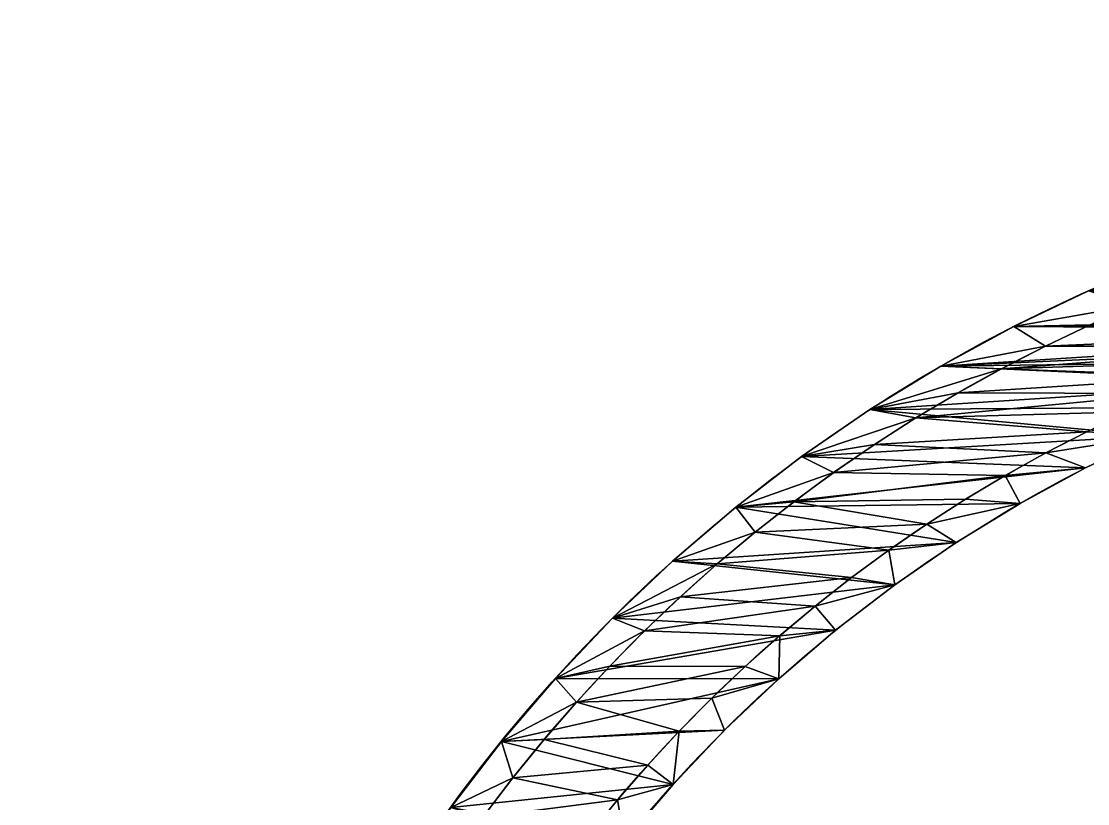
# Model space of a CAD drawing. Header units: millimetres. Extents: x 2995 to 3227, y 1383 to 1648.
# Drawn here: x 3117.37 to 3151, y 1623.4 to 1648.07 of the extents above; entities that cross this region are included whole.
import ezdxf

# ---------------------------------------------------------------- set-up
doc = ezdxf.new("R2010")
doc.units = ezdxf.units.MM

# ---------------------------------------------------------------- blocks, each defined once
blk = doc.blocks.new('Mastil_5')
for p, q in [((-41.42, -2.394, 5), (-41.42, -2.394, 4.5)), ((-40.283, -2.43, -3), (-40.283, -2.43, 5)), ((-44.121, -3.699, 5), (-44.121, -3.699, 4.5)), ((-40.753, -3.69, 5), (-40.753, -3.69, 4.5)), ((-44.738, -4.7, -3), (-44.738, -4.7, 5)), ((-39.159, -4.5, -3), (-39.159, -4.5, 5)), ((-40.046, -4.964, 5), (-40.046, -4.964, 4.5)), ((-43.41, -5.084, 5), (-43.41, -5.084, 4.5)), ((-39.299, -6.215, 5), (-39.299, -6.215, 4.5)), ((-42.654, -6.446, 5), (-42.654, -6.446, 4.5)), ((-37.928, -6.509, -3), (-37.928, -6.509, 5)), ((-43.489, -7, -3), (-43.489, -7, 5)), ((-38.512, -7.442, 5), (-38.512, -7.442, 4.5)), ((-41.856, -7.783, 5), (-41.856, -7.783, 4.5)), ((-37.687, -8.643, 5), (-37.687, -8.643, 4.5)), ((-36.594, -8.45, -3), (-36.594, -8.45, 5)), ((-42.122, -9.232, -3), (-42.122, -9.232, 5)), ((-41.016, -9.094, 5), (-41.016, -9.094, 4.5)), ((-36.824, -9.817, 5), (-36.824, -9.817, 4.5)), ((-40.134, -10.378, 5), (-40.134, -10.378, 4.5)), ((-35.16, -10.319, -3), (-35.16, -10.319, 5)), ((-35.925, -10.964, 5), (-35.925, -10.964, 4.5)), ((-40.639, -11.389, -3), (-40.639, -11.389, 5)), ((-39.213, -11.633, 5), (-39.213, -11.633, 4.5)), ((-34.989, -12.081, 5), (-34.989, -12.081, 4.5)), ((-33.63, -12.111, -3), (-33.63, -12.111, 5)), ((-38.251, -12.858, 5), (-38.251, -12.858, 4.5)), ((-34.019, -13.168, 5), (-34.019, -13.168, 4.5)), ((-39.045, -13.466, -3), (-39.045, -13.466, 5)), ((-37.252, -14.051, 5), (-37.252, -14.051, 4.5)), ((-32.008, -13.82, -3), (-32.008, -13.82, 5)), ((-33.015, -14.224, 5), (-33.015, -14.224, 4.5)), ((-37.345, -15.457, -3), (-37.345, -15.457, 5)), ((-36.215, -15.213, 5), (-36.215, -15.213, 4.5)), ((-31.978, -15.248, 5), (-31.978, -15.248, 4.5)), ((-30.299, -15.442, -3), (-30.299, -15.442, 5)), ((-35.141, -16.341, 5), (-35.141, -16.341, 4.5)), ((-30.909, -16.238, 5), (-30.909, -16.238, 4.5)), ((-35.543, -17.355, -3), (-35.543, -17.355, 5)), ((-34.032, -17.434, 5), (-34.032, -17.434, 4.5)), ((-29.809, -17.194, 5), (-29.809, -17.194, 4.5)), ((-32.889, -18.492, 5), (-32.889, -18.492, 4.5)), ((-33.645, -19.157, -3), (-33.645, -19.157, 5)), ((-31.713, -19.512, 5), (-31.713, -19.512, 4.5)), ((-30.505, -20.495, 5), (-30.505, -20.495, 4.5)), ((-31.654, -20.857, -3), (-31.654, -20.857, 5))]:
    blk.add_line(p, q)
at = {"color": 250, "true_color": 0x1e1e1e, "extrusion": (-1.32542e-14, 1.93609e-14, -1)}
blk.add_arc((0.188, 18, 3), 50, 235.605, 124.395, dxfattribs=at)
at = {"color": 250, "true_color": 0x1e1e1e, "extrusion": (-2.92362e-14, 8.12067e-15, -1)}
blk.add_arc((0.188, 18, -5), 50, 235.605, 124.395, dxfattribs=at)
at = {"color": 250, "true_color": 0x1e1e1e, "extrusion": (-3.96285e-15, 1.44009e-14, -1)}
for centre in [(0.188, 18, -5), (0.188, 18, -4.5)]:
    blk.add_arc(centre, 49, 254.6129, 105.3869, dxfattribs=at)
at = {"color": 250, "true_color": 0x1e1e1e, "extrusion": (-2.94873e-14, 2.2425e-16, -1)}
blk.add_arc((0.188, 18, 3), 45, 242, 118, dxfattribs=at)
at = {"color": 250, "true_color": 0x1e1e1e, "extrusion": (-3.07946e-14, -9.32328e-16, -1)}
blk.add_arc((0.188, 18, -5), 45, 242, 118, dxfattribs=at)
at = {"color": 250, "true_color": 0x1e1e1e, "extrusion": (-2.71615e-14, 6.55906e-14, -1)}
blk.add_arc((0.188, 18, -5), 46, 254.6129, 105.3869, dxfattribs=at)
at = {"color": 250, "true_color": 0x1e1e1e, "extrusion": (-2.71534e-14, 6.55611e-14, -1)}
blk.add_arc((0.188, 18, -4.5), 46, 254.6129, 105.3869, dxfattribs=at)
at = {"color": 250, "true_color": 0x1e1e1e}
mesh = blk.add_polyface(dxfattribs=at)
corners = [(-48.484, 5.059, -3), (-47.741, 33.451, -3), (-47.741, 2.549, -3), (-46.867, 35.918, -3), (-46.867, 0.082, -3), (-45.865, 38.337, -3), (-45.865, -2.337, -3), (-45.188, 18, -3), (-44.738, -4.7, -3), (-45.126, 15.645, -3), (-44.942, 13.296, -3), (-44.634, 10.96, -3), (-43.489, -7, -3), (-44.205, 8.644, -3), (-43.655, 6.353, -3), (-42.986, 4.094, -3), (-42.122, -9.232, -3), (-42.199, 1.873, -3), (-41.298, -0.303, -3), (-40.639, -11.389, -3), (-40.283, -2.43, -3), (-39.045, -13.466, -3), (-39.159, -4.5, -3), (-37.928, -6.509, -3), (-37.345, -15.457, -3), (-36.594, -8.45, -3), (-35.543, -17.355, -3), (-35.16, -10.319, -3), (-33.645, -19.157, -3), (-33.63, -12.111, -3), (-31.654, -20.857, -3), (-32.008, -13.82, -3), (-30.299, -15.442, -3), (-29.577, -22.451, -3), (-28.508, -16.972, -3), (-27.42, -23.934, -3), (-26.638, -18.406, -3), (-25.188, -25.301, -3), (-24.697, -19.74, -3)]
mesh.append_faces([[corners[k] for k in face] for face in [(0, 1, 2), (2, 3, 4), (4, 5, 6), (8, 11, 12), (12, 15, 16), (16, 18, 19), (19, 20, 21), (21, 23, 24), (24, 25, 26), (26, 27, 28), (28, 29, 30), (30, 32, 33), (33, 34, 35), (35, 36, 37)]], dxfattribs={"vtx0": -1, "vtx1": -1, "color": 250})
mesh.append_faces([[corners[k] for k in face] for face in [(7, 8, 6), (8, 7, 9), (8, 9, 10), (8, 10, 11), (12, 11, 13), (12, 13, 14), (12, 14, 15), (16, 15, 17), (16, 17, 18), (19, 18, 20), (21, 20, 22), (21, 22, 23), (24, 23, 25), (26, 25, 27), (28, 27, 29), (30, 29, 31), (30, 31, 32), (33, 32, 34), (35, 34, 36), (37, 36, 38)]], dxfattribs={"vtx0": -1, "vtx2": -1, "color": 250})
at = {"color": 1, "true_color": 0xff0000}
mesh = blk.add_polyface(dxfattribs=at)
corners = [(-49.137, 15.765, 4.5), (-49.18, 18.878, 4.5), (-49.183, 17.321, 4.5), (-49.128, 20.434, 4.5), (-49.041, 14.21, 4.5), (-49.026, 21.988, 4.5), (-48.896, 12.66, 4.5), (-48.874, 23.538, 4.5), (-48.702, 11.115, 4.5), (-48.674, 25.082, 4.5), (-48.459, 9.577, 4.5), (-48.424, 26.619, 4.5), (-48.167, 8.048, 4.5), (-48.126, 28.148, 4.5), (-47.826, 6.528, 4.5), (-47.779, 29.666, 4.5), (-47.438, 5.02, 4.5), (-47.385, 31.172, 4.5), (-47.001, 3.526, 4.5), (-46.942, 32.665, 4.5), (-46.518, 2.045, 4.5), (-46.453, 34.143, 4.5), (-45.988, 0.581, 4.5), (-46.182, 17.272, 4.5), (-46.136, 15.816, 4.5), (-46.044, 14.361, 4.5), (-45.906, 12.911, 4.5), (-45.411, -0.865, 4.5), (-45.722, 11.465, 4.5), (-45.492, 10.026, 4.5), (-45.216, 8.595, 4.5), (-44.789, -2.292, 4.5), (-44.896, 7.174, 4.5), (-44.531, 5.763, 4.5), (-44.121, -3.699, 4.5), (-44.121, 4.365, 4.5), (-43.41, -5.084, 4.5), (-43.667, 2.98, 4.5), (-43.169, 1.61, 4.5), (-42.654, -6.446, 4.5), (-42.629, 0.257, 4.5), (-41.856, -7.783, 4.5), (-42.045, -1.078, 4.5), (-41.42, -2.394, 4.5), (-41.016, -9.094, 4.5), (-40.753, -3.69, 4.5), (-40.134, -10.378, 4.5), (-40.046, -4.964, 4.5), (-39.213, -11.633, 4.5), (-39.299, -6.215, 4.5), (-38.512, -7.442, 4.5), (-38.251, -12.858, 4.5), (-37.687, -8.643, 4.5), (-37.252, -14.051, 4.5), (-36.824, -9.817, 4.5), (-36.215, -15.213, 4.5), (-35.925, -10.964, 4.5), (-35.141, -16.341, 4.5), (-34.989, -12.081, 4.5), (-34.032, -17.434, 4.5), (-34.019, -13.168, 4.5), (-32.889, -18.492, 4.5), (-33.015, -14.224, 4.5), (-31.978, -15.248, 4.5), (-31.713, -19.512, 4.5), (-30.909, -16.238, 4.5), (-30.505, -20.495, 4.5), (-29.809, -17.194, 4.5), (-29.267, -21.439, 4.5), (-28.679, -18.115, 4.5), (-27.999, -22.343, 4.5)]
mesh.append_faces([[corners[k] for k in face] for face in [(0, 1, 2)]], dxfattribs={"vtx0": -1, "color": 1})
mesh.append_faces([[corners[k] for k in face] for face in [(23, 22, 24), (24, 22, 25), (25, 22, 26), (26, 27, 28), (28, 27, 29), (29, 27, 30), (30, 31, 32), (32, 31, 33), (33, 34, 35), (35, 36, 37), (37, 36, 38), (38, 39, 40), (40, 41, 42), (42, 41, 43), (43, 44, 45), (45, 46, 47), (47, 48, 49), (49, 48, 50), (50, 51, 52), (52, 53, 54), (54, 55, 56), (56, 57, 58), (58, 59, 60), (60, 61, 62), (62, 61, 63), (63, 64, 65), (65, 66, 67), (67, 68, 69)]], dxfattribs={"vtx0": -1, "vtx1": -1, "color": 1})
mesh.append_faces([[corners[k] for k in face] for face in [(21, 22, 23)]], dxfattribs={"vtx0": -1, "vtx1": -1, "vtx2": -1, "color": 1})
mesh.append_faces([[corners[k] for k in face] for face in [(3, 0, 4), (5, 4, 6), (7, 6, 8), (9, 8, 10), (11, 10, 12), (13, 12, 14), (15, 14, 16), (17, 16, 18), (19, 18, 20), (21, 20, 22), (26, 22, 27), (30, 27, 31), (33, 31, 34), (35, 34, 36), (38, 36, 39), (40, 39, 41), (43, 41, 44), (45, 44, 46), (47, 46, 48), (50, 48, 51), (52, 51, 53), (54, 53, 55), (56, 55, 57), (58, 57, 59), (60, 59, 61), (63, 61, 64), (65, 64, 66), (67, 66, 68), (69, 68, 70)]], dxfattribs={"vtx0": -1, "vtx2": -1, "color": 1})
at = {"color": 250, "true_color": 0x1e1e1e}
mesh = blk.add_polyface(dxfattribs=at)
corners = [(-47.438, 5.02, 5), (-47.741, 2.549, 5), (-46.867, 0.082, 5), (-47.001, 3.526, 5), (-46.518, 2.045, 5), (-45.865, -2.337, 5), (-45.988, 0.581, 5), (-45.411, -0.865, 5), (-44.738, -4.7, 5), (-44.789, -2.292, 5), (-44.121, -3.699, 5), (-43.489, -7, 5), (-43.41, -5.084, 5), (-42.122, -9.232, 5), (-42.654, -6.446, 5), (-41.856, -7.783, 5), (-40.639, -11.389, 5), (-41.016, -9.094, 5), (-42.986, 4.094, 5), (-43.169, 1.61, 5), (-42.629, 0.257, 5), (-42.199, 1.873, 5), (-42.045, -1.078, 5), (-41.298, -0.303, 5), (-41.42, -2.394, 5), (-40.753, -3.69, 5), (-40.283, -2.43, 5), (-40.046, -4.964, 5), (-39.159, -4.5, 5), (-39.299, -6.215, 5), (-38.512, -7.442, 5), (-37.928, -6.509, 5), (-37.687, -8.643, 5), (-36.594, -8.45, 5), (-36.824, -9.817, 5), (-35.925, -10.964, 5), (-35.16, -10.319, 5)]
mesh.append_faces([[corners[k] for k in face] for face in [(3, 2, 4), (4, 5, 6), (6, 5, 7), (7, 8, 9), (9, 8, 10), (10, 11, 12), (12, 13, 14), (14, 13, 15), (15, 16, 17), (18, 20, 21), (21, 22, 23), (23, 25, 26), (26, 27, 28), (28, 30, 31), (31, 32, 33), (33, 35, 36)]], dxfattribs={"vtx0": -1, "vtx1": -1, "color": 250})
mesh.append_faces([[corners[k] for k in face] for face in [(0, 1, 2), (4, 2, 5), (7, 5, 8), (10, 8, 11), (12, 11, 13), (15, 13, 16), (18, 19, 20), (21, 20, 22), (23, 22, 24), (23, 24, 25), (26, 25, 27), (28, 27, 29), (28, 29, 30), (31, 30, 32), (33, 32, 34), (33, 34, 35)]], dxfattribs={"vtx0": -1, "vtx2": -1, "color": 250})
mesh = blk.add_polyface(dxfattribs=at)
corners = [(-41.298, -0.303, -3), (-40.283, -2.43, 5), (-40.283, -2.43, -3), (-41.298, -0.303, 5)]
mesh.append_faces([[corners[k] for k in face] for face in [(0, 1, 2), (1, 0, 3)]], dxfattribs={"vtx0": -1, "color": 250})
mesh = blk.add_polyface(dxfattribs=at)
corners = [(-42.045, -1.078, 5), (-41.42, -2.394, 4.5), (-41.42, -2.394, 5), (-42.045, -1.078, 4.5)]
mesh.append_faces([[corners[k] for k in face] for face in [(0, 1, 2), (1, 0, 3)]], dxfattribs={"vtx0": -1, "color": 250})
mesh = blk.add_polyface(dxfattribs=at)
corners = [(-45.865, -2.337, 5), (-44.738, -4.7, -3), (-44.738, -4.7, 5), (-45.865, -2.337, -3)]
mesh.append_faces([[corners[k] for k in face] for face in [(0, 1, 2), (1, 0, 3)]], dxfattribs={"vtx0": -1, "color": 250})
mesh = blk.add_polyface(dxfattribs=at)
corners = [(-44.789, -2.292, 4.5), (-44.121, -3.699, 5), (-44.121, -3.699, 4.5), (-44.789, -2.292, 5)]
mesh.append_faces([[corners[k] for k in face] for face in [(0, 1, 2), (1, 0, 3)]], dxfattribs={"vtx0": -1, "color": 250})
mesh = blk.add_polyface(dxfattribs=at)
corners = [(-41.42, -2.394, 5), (-40.753, -3.69, 4.5), (-40.753, -3.69, 5), (-41.42, -2.394, 4.5)]
mesh.append_faces([[corners[k] for k in face] for face in [(0, 1, 2), (1, 0, 3)]], dxfattribs={"vtx0": -1, "color": 250})
mesh = blk.add_polyface(dxfattribs=at)
corners = [(-40.283, -2.43, -3), (-39.159, -4.5, 5), (-39.159, -4.5, -3), (-40.283, -2.43, 5)]
mesh.append_faces([[corners[k] for k in face] for face in [(0, 1, 2), (1, 0, 3)]], dxfattribs={"vtx0": -1, "color": 250})
mesh = blk.add_polyface(dxfattribs=at)
corners = [(-44.121, -3.699, 4.5), (-43.41, -5.084, 5), (-43.41, -5.084, 4.5), (-44.121, -3.699, 5)]
mesh.append_faces([[corners[k] for k in face] for face in [(0, 1, 2), (1, 0, 3)]], dxfattribs={"vtx0": -1, "color": 250})
mesh = blk.add_polyface(dxfattribs=at)
corners = [(-40.753, -3.69, 5), (-40.046, -4.964, 4.5), (-40.046, -4.964, 5), (-40.753, -3.69, 4.5)]
mesh.append_faces([[corners[k] for k in face] for face in [(0, 1, 2), (1, 0, 3)]], dxfattribs={"vtx0": -1, "color": 250})
mesh = blk.add_polyface(dxfattribs=at)
corners = [(-43.489, -7, 5), (-44.738, -4.7, -3), (-43.489, -7, -3), (-44.738, -4.7, 5)]
mesh.append_faces([[corners[k] for k in face] for face in [(0, 1, 2), (1, 0, 3)]], dxfattribs={"vtx0": -1, "color": 250})
mesh = blk.add_polyface(dxfattribs=at)
corners = [(-39.159, -4.5, -3), (-37.928, -6.509, 5), (-37.928, -6.509, -3), (-39.159, -4.5, 5)]
mesh.append_faces([[corners[k] for k in face] for face in [(0, 1, 2), (1, 0, 3)]], dxfattribs={"vtx0": -1, "color": 250})
mesh = blk.add_polyface(dxfattribs=at)
corners = [(-40.046, -4.964, 5), (-39.299, -6.215, 4.5), (-39.299, -6.215, 5), (-40.046, -4.964, 4.5)]
mesh.append_faces([[corners[k] for k in face] for face in [(0, 1, 2), (1, 0, 3)]], dxfattribs={"vtx0": -1, "color": 250})
mesh = blk.add_polyface(dxfattribs=at)
corners = [(-43.41, -5.084, 4.5), (-42.654, -6.446, 5), (-42.654, -6.446, 4.5), (-43.41, -5.084, 5)]
mesh.append_faces([[corners[k] for k in face] for face in [(0, 1, 2), (1, 0, 3)]], dxfattribs={"vtx0": -1, "color": 250})
mesh = blk.add_polyface(dxfattribs=at)
corners = [(-39.299, -6.215, 5), (-38.512, -7.442, 4.5), (-38.512, -7.442, 5), (-39.299, -6.215, 4.5)]
mesh.append_faces([[corners[k] for k in face] for face in [(0, 1, 2), (1, 0, 3)]], dxfattribs={"vtx0": -1, "color": 250})
mesh = blk.add_polyface(dxfattribs=at)
corners = [(-42.654, -6.446, 4.5), (-41.856, -7.783, 5), (-41.856, -7.783, 4.5), (-42.654, -6.446, 5)]
mesh.append_faces([[corners[k] for k in face] for face in [(0, 1, 2), (1, 0, 3)]], dxfattribs={"vtx0": -1, "color": 250})
mesh = blk.add_polyface(dxfattribs=at)
corners = [(-37.928, -6.509, -3), (-36.594, -8.45, 5), (-36.594, -8.45, -3), (-37.928, -6.509, 5)]
mesh.append_faces([[corners[k] for k in face] for face in [(0, 1, 2), (1, 0, 3)]], dxfattribs={"vtx0": -1, "color": 250})
mesh = blk.add_polyface(dxfattribs=at)
corners = [(-42.122, -9.232, 5), (-43.489, -7, -3), (-42.122, -9.232, -3), (-43.489, -7, 5)]
mesh.append_faces([[corners[k] for k in face] for face in [(0, 1, 2), (1, 0, 3)]], dxfattribs={"vtx0": -1, "color": 250})
mesh = blk.add_polyface(dxfattribs=at)
corners = [(-38.512, -7.442, 5), (-37.687, -8.643, 4.5), (-37.687, -8.643, 5), (-38.512, -7.442, 4.5)]
mesh.append_faces([[corners[k] for k in face] for face in [(0, 1, 2), (1, 0, 3)]], dxfattribs={"vtx0": -1, "color": 250})
mesh = blk.add_polyface(dxfattribs=at)
corners = [(-41.856, -7.783, 4.5), (-41.016, -9.094, 5), (-41.016, -9.094, 4.5), (-41.856, -7.783, 5)]
mesh.append_faces([[corners[k] for k in face] for face in [(0, 1, 2), (1, 0, 3)]], dxfattribs={"vtx0": -1, "color": 250})
mesh = blk.add_polyface(dxfattribs=at)
corners = [(-37.687, -8.643, 5), (-36.824, -9.817, 4.5), (-36.824, -9.817, 5), (-37.687, -8.643, 4.5)]
mesh.append_faces([[corners[k] for k in face] for face in [(0, 1, 2), (1, 0, 3)]], dxfattribs={"vtx0": -1, "color": 250})
mesh = blk.add_polyface(dxfattribs=at)
corners = [(-36.594, -8.45, -3), (-35.16, -10.319, 5), (-35.16, -10.319, -3), (-36.594, -8.45, 5)]
mesh.append_faces([[corners[k] for k in face] for face in [(0, 1, 2), (1, 0, 3)]], dxfattribs={"vtx0": -1, "color": 250})
mesh = blk.add_polyface(dxfattribs=at)
corners = [(-42.122, -9.232, 5), (-40.639, -11.389, -3), (-40.639, -11.389, 5), (-42.122, -9.232, -3)]
mesh.append_faces([[corners[k] for k in face] for face in [(0, 1, 2), (1, 0, 3)]], dxfattribs={"vtx0": -1, "color": 250})
mesh = blk.add_polyface(dxfattribs=at)
corners = [(-41.016, -9.094, 5), (-40.639, -11.389, 5), (-40.134, -10.378, 5), (-39.045, -13.466, 5), (-39.213, -11.633, 5), (-38.251, -12.858, 5), (-37.345, -15.457, 5), (-37.252, -14.051, 5), (-35.543, -17.355, 5), (-36.215, -15.213, 5), (-35.141, -16.341, 5), (-33.645, -19.157, 5), (-34.032, -17.434, 5), (-32.889, -18.492, 5), (-31.654, -20.857, 5), (-31.713, -19.512, 5), (-30.505, -20.495, 5), (-29.577, -22.451, 5), (-29.267, -21.439, 5), (-27.42, -23.934, 5), (-27.999, -22.343, 5), (-35.16, -10.319, 5), (-35.925, -10.964, 5), (-34.989, -12.081, 5), (-33.63, -12.111, 5), (-34.019, -13.168, 5), (-33.015, -14.224, 5), (-32.008, -13.82, 5), (-31.978, -15.248, 5), (-30.299, -15.442, 5), (-30.909, -16.238, 5), (-29.809, -17.194, 5), (-28.508, -16.972, 5), (-28.679, -18.115, 5), (-27.521, -18.999, 5), (-26.638, -18.406, 5)]
mesh.append_faces([[corners[k] for k in face] for face in [(0, 1, 2), (2, 3, 4), (4, 3, 5), (5, 6, 7), (7, 8, 9), (9, 8, 10), (10, 11, 12), (12, 11, 13), (13, 14, 15), (15, 14, 16), (16, 17, 18), (18, 19, 20), (21, 23, 24), (24, 26, 27), (27, 28, 29), (29, 31, 32), (32, 34, 35)]], dxfattribs={"vtx0": -1, "vtx1": -1, "color": 250})
mesh.append_faces([[corners[k] for k in face] for face in [(2, 1, 3), (5, 3, 6), (7, 6, 8), (10, 8, 11), (13, 11, 14), (16, 14, 17), (18, 17, 19), (21, 22, 23), (24, 23, 25), (24, 25, 26), (27, 26, 28), (29, 28, 30), (29, 30, 31), (32, 31, 33), (32, 33, 34)]], dxfattribs={"vtx0": -1, "vtx2": -1, "color": 250})
mesh = blk.add_polyface(dxfattribs=at)
corners = [(-41.016, -9.094, 4.5), (-40.134, -10.378, 5), (-40.134, -10.378, 4.5), (-41.016, -9.094, 5)]
mesh.append_faces([[corners[k] for k in face] for face in [(0, 1, 2), (1, 0, 3)]], dxfattribs={"vtx0": -1, "color": 250})
mesh = blk.add_polyface(dxfattribs=at)
corners = [(-36.824, -9.817, 5), (-35.925, -10.964, 4.5), (-35.925, -10.964, 5), (-36.824, -9.817, 4.5)]
mesh.append_faces([[corners[k] for k in face] for face in [(0, 1, 2), (1, 0, 3)]], dxfattribs={"vtx0": -1, "color": 250})
mesh = blk.add_polyface(dxfattribs=at)
corners = [(-40.134, -10.378, 4.5), (-39.213, -11.633, 5), (-39.213, -11.633, 4.5), (-40.134, -10.378, 5)]
mesh.append_faces([[corners[k] for k in face] for face in [(0, 1, 2), (1, 0, 3)]], dxfattribs={"vtx0": -1, "color": 250})
mesh = blk.add_polyface(dxfattribs=at)
corners = [(-35.16, -10.319, -3), (-33.63, -12.111, 5), (-33.63, -12.111, -3), (-35.16, -10.319, 5)]
mesh.append_faces([[corners[k] for k in face] for face in [(0, 1, 2), (1, 0, 3)]], dxfattribs={"vtx0": -1, "color": 250})
mesh = blk.add_polyface(dxfattribs=at)
corners = [(-35.925, -10.964, 5), (-34.989, -12.081, 4.5), (-34.989, -12.081, 5), (-35.925, -10.964, 4.5)]
mesh.append_faces([[corners[k] for k in face] for face in [(0, 1, 2), (1, 0, 3)]], dxfattribs={"vtx0": -1, "color": 250})
mesh = blk.add_polyface(dxfattribs=at)
corners = [(-40.639, -11.389, 5), (-39.045, -13.466, -3), (-39.045, -13.466, 5), (-40.639, -11.389, -3)]
mesh.append_faces([[corners[k] for k in face] for face in [(0, 1, 2), (1, 0, 3)]], dxfattribs={"vtx0": -1, "color": 250})
mesh = blk.add_polyface(dxfattribs=at)
corners = [(-39.213, -11.633, 4.5), (-38.251, -12.858, 5), (-38.251, -12.858, 4.5), (-39.213, -11.633, 5)]
mesh.append_faces([[corners[k] for k in face] for face in [(0, 1, 2), (1, 0, 3)]], dxfattribs={"vtx0": -1, "color": 250})
mesh = blk.add_polyface(dxfattribs=at)
corners = [(-34.989, -12.081, 5), (-34.019, -13.168, 4.5), (-34.019, -13.168, 5), (-34.989, -12.081, 4.5)]
mesh.append_faces([[corners[k] for k in face] for face in [(0, 1, 2), (1, 0, 3)]], dxfattribs={"vtx0": -1, "color": 250})
mesh = blk.add_polyface(dxfattribs=at)
corners = [(-33.63, -12.111, -3), (-32.008, -13.82, 5), (-32.008, -13.82, -3), (-33.63, -12.111, 5)]
mesh.append_faces([[corners[k] for k in face] for face in [(0, 1, 2), (1, 0, 3)]], dxfattribs={"vtx0": -1, "color": 250})
mesh = blk.add_polyface(dxfattribs=at)
corners = [(-38.251, -12.858, 4.5), (-37.252, -14.051, 5), (-37.252, -14.051, 4.5), (-38.251, -12.858, 5)]
mesh.append_faces([[corners[k] for k in face] for face in [(0, 1, 2), (1, 0, 3)]], dxfattribs={"vtx0": -1, "color": 250})
mesh = blk.add_polyface(dxfattribs=at)
corners = [(-34.019, -13.168, 5), (-33.015, -14.224, 4.5), (-33.015, -14.224, 5), (-34.019, -13.168, 4.5)]
mesh.append_faces([[corners[k] for k in face] for face in [(0, 1, 2), (1, 0, 3)]], dxfattribs={"vtx0": -1, "color": 250})
mesh = blk.add_polyface(dxfattribs=at)
corners = [(-37.345, -15.457, 5), (-39.045, -13.466, -3), (-37.345, -15.457, -3), (-39.045, -13.466, 5)]
mesh.append_faces([[corners[k] for k in face] for face in [(0, 1, 2), (1, 0, 3)]], dxfattribs={"vtx0": -1, "color": 250})
mesh = blk.add_polyface(dxfattribs=at)
corners = [(-37.252, -14.051, 4.5), (-36.215, -15.213, 5), (-36.215, -15.213, 4.5), (-37.252, -14.051, 5)]
mesh.append_faces([[corners[k] for k in face] for face in [(0, 1, 2), (1, 0, 3)]], dxfattribs={"vtx0": -1, "color": 250})
mesh = blk.add_polyface(dxfattribs=at)
corners = [(-32.008, -13.82, 5), (-30.299, -15.442, -3), (-32.008, -13.82, -3), (-30.299, -15.442, 5)]
mesh.append_faces([[corners[k] for k in face] for face in [(0, 1, 2), (1, 0, 3)]], dxfattribs={"vtx0": -1, "color": 250})
mesh = blk.add_polyface(dxfattribs=at)
corners = [(-31.978, -15.248, 5), (-33.015, -14.224, 4.5), (-31.978, -15.248, 4.5), (-33.015, -14.224, 5)]
mesh.append_faces([[corners[k] for k in face] for face in [(0, 1, 2), (1, 0, 3)]], dxfattribs={"vtx0": -1, "color": 250})
mesh = blk.add_polyface(dxfattribs=at)
corners = [(-37.345, -15.457, 5), (-35.543, -17.355, -3), (-35.543, -17.355, 5), (-37.345, -15.457, -3)]
mesh.append_faces([[corners[k] for k in face] for face in [(0, 1, 2), (1, 0, 3)]], dxfattribs={"vtx0": -1, "color": 250})
mesh = blk.add_polyface(dxfattribs=at)
corners = [(-36.215, -15.213, 4.5), (-35.141, -16.341, 5), (-35.141, -16.341, 4.5), (-36.215, -15.213, 5)]
mesh.append_faces([[corners[k] for k in face] for face in [(0, 1, 2), (1, 0, 3)]], dxfattribs={"vtx0": -1, "color": 250})
mesh = blk.add_polyface(dxfattribs=at)
corners = [(-30.909, -16.238, 5), (-31.978, -15.248, 4.5), (-30.909, -16.238, 4.5), (-31.978, -15.248, 5)]
mesh.append_faces([[corners[k] for k in face] for face in [(0, 1, 2), (1, 0, 3)]], dxfattribs={"vtx0": -1, "color": 250})
mesh = blk.add_polyface(dxfattribs=at)
corners = [(-30.299, -15.442, 5), (-28.508, -16.972, -3), (-30.299, -15.442, -3), (-28.508, -16.972, 5)]
mesh.append_faces([[corners[k] for k in face] for face in [(0, 1, 2), (1, 0, 3)]], dxfattribs={"vtx0": -1, "color": 250})
mesh = blk.add_polyface(dxfattribs=at)
corners = [(-35.141, -16.341, 5), (-34.032, -17.434, 4.5), (-35.141, -16.341, 4.5), (-34.032, -17.434, 5)]
mesh.append_faces([[corners[k] for k in face] for face in [(0, 1, 2), (1, 0, 3)]], dxfattribs={"vtx0": -1, "color": 250})
mesh = blk.add_polyface(dxfattribs=at)
corners = [(-29.809, -17.194, 5), (-30.909, -16.238, 4.5), (-29.809, -17.194, 4.5), (-30.909, -16.238, 5)]
mesh.append_faces([[corners[k] for k in face] for face in [(0, 1, 2), (1, 0, 3)]], dxfattribs={"vtx0": -1, "color": 250})
mesh = blk.add_polyface(dxfattribs=at)
corners = [(-33.645, -19.157, 5), (-35.543, -17.355, -3), (-33.645, -19.157, -3), (-35.543, -17.355, 5)]
mesh.append_faces([[corners[k] for k in face] for face in [(0, 1, 2), (1, 0, 3)]], dxfattribs={"vtx0": -1, "color": 250})
mesh = blk.add_polyface(dxfattribs=at)
corners = [(-34.032, -17.434, 5), (-32.889, -18.492, 4.5), (-34.032, -17.434, 4.5), (-32.889, -18.492, 5)]
mesh.append_faces([[corners[k] for k in face] for face in [(0, 1, 2), (1, 0, 3)]], dxfattribs={"vtx0": -1, "color": 250})
mesh = blk.add_polyface(dxfattribs=at)
corners = [(-28.679, -18.115, 5), (-29.809, -17.194, 4.5), (-28.679, -18.115, 4.5), (-29.809, -17.194, 5)]
mesh.append_faces([[corners[k] for k in face] for face in [(0, 1, 2), (1, 0, 3)]], dxfattribs={"vtx0": -1, "color": 250})
mesh = blk.add_polyface(dxfattribs=at)
corners = [(-32.889, -18.492, 4.5), (-31.713, -19.512, 5), (-31.713, -19.512, 4.5), (-32.889, -18.492, 5)]
mesh.append_faces([[corners[k] for k in face] for face in [(0, 1, 2), (1, 0, 3)]], dxfattribs={"vtx0": -1, "color": 250})
mesh = blk.add_polyface(dxfattribs=at)
corners = [(-31.654, -20.857, -3), (-33.645, -19.157, 5), (-33.645, -19.157, -3), (-31.654, -20.857, 5)]
mesh.append_faces([[corners[k] for k in face] for face in [(0, 1, 2), (1, 0, 3)]], dxfattribs={"vtx0": -1, "color": 250})
mesh = blk.add_polyface(dxfattribs=at)
corners = [(-31.713, -19.512, 5), (-30.505, -20.495, 4.5), (-31.713, -19.512, 4.5), (-30.505, -20.495, 5)]
mesh.append_faces([[corners[k] for k in face] for face in [(0, 1, 2), (1, 0, 3)]], dxfattribs={"vtx0": -1, "color": 250})
mesh = blk.add_polyface(dxfattribs=at)
corners = [(-30.505, -20.495, 5), (-29.267, -21.439, 4.5), (-30.505, -20.495, 4.5), (-29.267, -21.439, 5)]
mesh.append_faces([[corners[k] for k in face] for face in [(0, 1, 2), (1, 0, 3)]], dxfattribs={"vtx0": -1, "color": 250})
mesh = blk.add_polyface(dxfattribs=at)
corners = [(-29.577, -22.451, 5), (-31.654, -20.857, -3), (-29.577, -22.451, -3), (-31.654, -20.857, 5)]
mesh.append_faces([[corners[k] for k in face] for face in [(0, 1, 2), (1, 0, 3)]], dxfattribs={"vtx0": -1, "color": 250})

msp = doc.modelspace()

# ---------------------------------------------------------------- block references
at = {"rotation": 270}
msp.add_blockref('Mastil_5', (3153.368, 1593.71, 3), dxfattribs=at)

doc.saveas('drawing.dxf')
